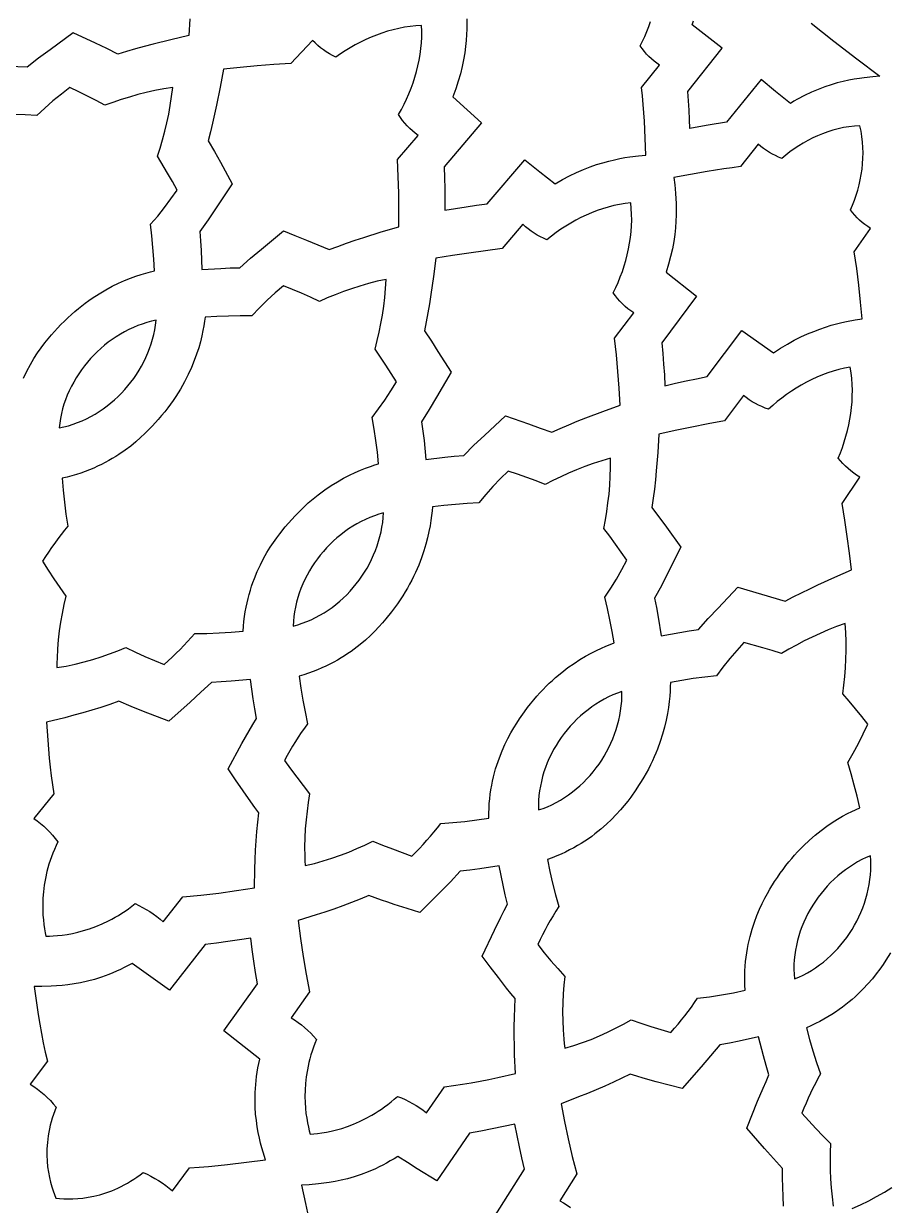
# Model space of a CAD drawing. Extents: x -550 to 550, y -550 to 550.
# Drawn here: x -288 to -216, y -381.2 to -283 of the extents above; entities that cross this region are included whole.
import ezdxf

# ---------------------------------------------------------------- set-up
doc = ezdxf.new("R2010")
doc.units = 0
doc.layers.add('LAYER_1', color=18, linetype='CONTINUOUS')
doc.layers.add('LAYER_10', color=4, linetype='CONTINUOUS')

msp = doc.modelspace()

# ---------------------------------------------------------------- linework, layer by layer
at = {"layer": 'LAYER_1'}
msp.add_lwpolyline([(0, 550, 0.414214), (-550, 0, 0.414214), (0, -550, 0.414214), (550, 0, 0.414214)], format="xyb", close=True, dxfattribs=at)
for points in [[(-274.182, -282.552), (-274.269, -283.947), (-275.752, -284.294), (-277.231, -284.659), (-277.967, -284.852), (-278.701, -285.055), (-279.431, -285.269), (-280.157, -285.496), (-281.077, -285.034), (-282.006, -284.59), (-283.868, -283.714), (-285.796, -285.124), (-286.752, -285.839), (-287.694, -286.572), (-288.481, -286.542), (-289.269, -286.53), (-290.846, -286.529), (-290.811, -284.94), (-290.804, -284.145), (-290.816, -283.351), (-290.067, -282.418)], [(-251.146, -282.571), (-251.142, -282.977), (-251.147, -283.41), (-251.166, -283.87), (-251.2, -284.356), (-251.252, -284.866), (-251.324, -285.399), (-251.419, -285.956), (-251.538, -286.534), (-251.685, -287.133), (-251.862, -287.752), (-252.071, -288.39), (-252.314, -289.046), (-249.927, -291.192), (-253.025, -294.873), (-253.001, -295.769), (-252.986, -296.666), (-252.98, -297.563), (-252.983, -298.46), (-252.102, -298.313), (-251.219, -298.176), (-250.334, -298.047), (-249.449, -297.927), (-246.325, -294.268), (-245.077, -295.277), (-244.448, -295.776), (-243.813, -296.266), (-243.205, -295.916), (-242.61, -295.603), (-242.027, -295.325), (-241.459, -295.08), (-240.907, -294.865), (-240.372, -294.678), (-239.856, -294.518), (-239.361, -294.382), (-238.886, -294.267), (-238.434, -294.172), (-238.007, -294.095), (-237.605, -294.032), (-236.882, -293.944), (-236.278, -293.891), (-236.328, -292.484), (-236.394, -291.078), (-236.437, -290.375), (-236.487, -289.674), (-236.548, -288.973), (-236.62, -288.273), (-235.135, -286.425), (-235.366, -286.258), (-235.59, -286.08), (-235.805, -285.891), (-236.012, -285.692), (-236.208, -285.484), (-236.395, -285.266), (-236.57, -285.04), (-236.732, -284.806), (-236.536, -284.417), (-236.353, -284.018), (-236.183, -283.611), (-236.027, -283.196), (-235.885, -282.774)], [(-222.542, -282.926), (-220.643, -284.411), (-218.733, -285.881), (-216.812, -287.336), (-217.408, -287.387), (-218.125, -287.462), (-218.524, -287.515), (-218.949, -287.582), (-219.397, -287.666), (-219.868, -287.769), (-220.36, -287.893), (-220.871, -288.042), (-221.4, -288.217), (-221.945, -288.422), (-222.505, -288.66), (-223.078, -288.932), (-223.664, -289.241), (-223.96, -289.411), (-224.259, -289.59), (-225.482, -288.598), (-226.697, -287.596), (-229.568, -291.162), (-231.093, -291.412), (-231.854, -291.547), (-232.613, -291.689), (-232.642, -290.915), (-232.679, -290.142), (-232.771, -288.596), (-229.933, -285.004), (-232.418, -283.067), (-232.31, -282.736)], [(-288.006, -312.421), (-287.725, -311.841), (-287.432, -311.299), (-287.132, -310.795), (-286.828, -310.328), (-286.526, -309.898), (-286.229, -309.505), (-285.942, -309.147), (-285.67, -308.825), (-285.184, -308.284), (-284.895, -307.979), (-284.605, -307.687), (-284.314, -307.407), (-284.023, -307.14), (-283.732, -306.885), (-283.441, -306.642), (-283.151, -306.41), (-282.862, -306.19), (-282.574, -305.98), (-282.288, -305.781), (-281.723, -305.414), (-281.168, -305.086), (-280.627, -304.795), (-280.103, -304.538), (-279.597, -304.313), (-279.114, -304.118), (-278.656, -303.95), (-278.224, -303.808), (-277.823, -303.688), (-277.455, -303.588), (-277.123, -303.507), (-277.171, -302.538), (-277.239, -301.571), (-277.326, -300.604), (-277.432, -299.64), (-276.847, -298.954), (-276.284, -298.25), (-275.744, -297.528), (-275.227, -296.789), (-275.626, -296.083), (-276.034, -295.383), (-276.86, -293.987), (-276.647, -293.299), (-276.445, -292.606), (-276.258, -291.906), (-276.086, -291.198), (-275.933, -290.48), (-275.799, -289.752), (-275.687, -289.011), (-275.599, -288.255), (-276.345, -288.373), (-277.077, -288.514), (-277.795, -288.676), (-278.501, -288.858), (-279.197, -289.058), (-279.885, -289.273), (-280.565, -289.502), (-281.24, -289.743), (-281.957, -289.358), (-282.679, -288.984), (-283.407, -288.619), (-284.139, -288.265), (-284.855, -288.815), (-285.553, -289.388), (-286.232, -289.983), (-286.892, -290.599), (-287.868, -290.546), (-288.845, -290.514)], [(-215.942, -360.199), (-216.325, -360.816), (-216.558, -361.168), (-216.821, -361.544), (-217.115, -361.939), (-217.443, -362.35), (-217.806, -362.772), (-218.205, -363.201), (-218.643, -363.634), (-218.877, -363.85), (-219.121, -364.066), (-219.376, -364.281), (-219.641, -364.494), (-219.917, -364.705), (-220.204, -364.913), (-220.503, -365.119), (-220.813, -365.32), (-221.135, -365.517), (-221.469, -365.71), (-221.815, -365.898), (-222.173, -366.079), (-222.544, -366.255), (-222.928, -366.424), (-222.666, -367.392), (-222.382, -368.353), (-222.077, -369.308), (-221.751, -370.256), (-221.969, -370.651), (-222.181, -371.051), (-222.386, -371.454), (-222.584, -371.86), (-222.774, -372.27), (-222.958, -372.683), (-223.135, -373.098), (-223.304, -373.517), (-222.727, -374.169), (-222.137, -374.811), (-221.534, -375.44), (-220.917, -376.054), (-220.944, -376.785), (-220.955, -377.517), (-220.948, -378.253), (-220.921, -378.992), (-220.87, -379.737), (-220.793, -380.488), (-220.689, -381.245)], [(-224.818, -381.244), (-224.864, -380.462), (-224.896, -379.68), (-224.912, -378.898), (-224.91, -378.115), (-225.666, -377.292), (-226.407, -376.455), (-227.874, -374.767), (-226.981, -372.541), (-226.52, -371.434), (-226.281, -370.885), (-226.035, -370.338), (-226.274, -369.557), (-226.493, -368.769), (-226.905, -367.186), (-228.509, -367.534), (-229.314, -367.694), (-230.122, -367.833), (-230.886, -368.759), (-231.67, -369.668), (-233.263, -371.464), (-234.344, -371.19), (-235.424, -370.907), (-236.498, -370.607), (-237.032, -370.448), (-237.564, -370.28), (-238.264, -370.628), (-238.971, -370.961), (-239.685, -371.28), (-240.404, -371.587), (-241.128, -371.885), (-241.855, -372.174), (-243.316, -372.735), (-243.033, -374.204), (-242.721, -375.667), (-242.382, -377.124), (-242.013, -378.574), (-243.409, -380.812), (-243.109, -380.988), (-242.816, -381.176), (-242.53, -381.374)], [(-248.944, -382.245), (-246.363, -378.184), (-246.58, -377.25), (-246.785, -376.313), (-246.978, -375.373), (-247.159, -374.431), (-248.098, -374.638), (-249.04, -374.832), (-249.984, -375.014), (-250.93, -375.185), (-253.65, -379.154), (-255.268, -378.142), (-256.075, -377.632), (-256.876, -377.114), (-257.194, -377.313), (-257.511, -377.5), (-257.824, -377.676), (-258.136, -377.841), (-258.444, -377.995), (-258.75, -378.14), (-259.351, -378.399), (-259.937, -378.622), (-260.507, -378.811), (-261.059, -378.97), (-261.59, -379.101), (-262.099, -379.208), (-262.585, -379.292), (-263.045, -379.357), (-263.478, -379.406), (-264.254, -379.468), (-264.899, -379.499), (-264.574, -381.047), (-264.404, -381.82)], [(-219.11, -381.448), (-218.419, -381.135), (-217.747, -380.803), (-217.09, -380.454), (-216.447, -380.089), (-215.817, -379.709)]]:
    msp.add_lwpolyline(points, dxfattribs=at)
for points in [[(-273.184, -303.403), (-271.608, -303.308), (-270.82, -303.271), (-270.031, -303.254), (-269.134, -302.465), (-268.222, -301.694), (-266.382, -300.17), (-265.435, -300.567), (-264.483, -300.954), (-263.533, -301.343), (-262.588, -301.747), (-261.876, -301.476), (-261.159, -301.217), (-260.438, -300.97), (-259.714, -300.732), (-258.258, -300.278), (-256.797, -299.841), (-256.795, -298.445), (-256.815, -297.05), (-256.856, -295.654), (-256.919, -294.26), (-255.204, -292.257), (-255.441, -292.076), (-255.671, -291.883), (-255.891, -291.679), (-256.101, -291.464), (-256.301, -291.239), (-256.487, -291.004), (-256.661, -290.76), (-256.82, -290.508), (-256.587, -290.09), (-256.365, -289.663), (-256.156, -289.227), (-255.961, -288.782), (-255.78, -288.331), (-255.613, -287.873), (-255.463, -287.409), (-255.328, -286.94), (-255.21, -286.468), (-255.11, -285.992), (-255.029, -285.514), (-254.966, -285.035), (-254.923, -284.554), (-254.901, -284.074), (-254.899, -283.596), (-254.919, -283.118), (-255.394, -283.146), (-255.868, -283.195), (-256.342, -283.265), (-256.813, -283.356), (-257.282, -283.467), (-257.747, -283.596), (-258.208, -283.743), (-258.664, -283.908), (-259.115, -284.089), (-259.559, -284.286), (-259.996, -284.498), (-260.425, -284.724), (-260.845, -284.963), (-261.255, -285.215), (-261.656, -285.479), (-262.045, -285.754), (-262.312, -285.62), (-262.574, -285.474), (-262.829, -285.315), (-263.076, -285.144), (-263.316, -284.962), (-263.546, -284.769), (-263.766, -284.566), (-263.976, -284.353), (-265.789, -286.268), (-267.187, -286.364), (-268.584, -286.478), (-269.979, -286.608), (-271.373, -286.753), (-271.657, -288.248), (-271.954, -289.739), (-272.113, -290.483), (-272.281, -291.225), (-272.46, -291.964), (-272.651, -292.699), (-272.137, -293.584), (-271.639, -294.479), (-270.659, -296.278), (-271.984, -298.27), (-272.658, -299.259), (-273.349, -300.234), (-273.288, -301.025), (-273.246, -301.817)], [(-234.68, -313.053), (-233.807, -312.852), (-232.933, -312.661), (-232.057, -312.478), (-231.179, -312.304), (-228.28, -308.465), (-225.666, -310.326), (-225.078, -309.941), (-224.501, -309.594), (-223.935, -309.282), (-223.382, -309.004), (-222.843, -308.756), (-222.32, -308.538), (-221.815, -308.346), (-221.328, -308.179), (-220.861, -308.036), (-220.416, -307.913), (-219.994, -307.809), (-219.597, -307.722), (-218.882, -307.589), (-218.282, -307.498), (-218.417, -306.099), (-218.569, -304.702), (-218.654, -304.004), (-218.747, -303.308), (-218.851, -302.613), (-218.965, -301.92), (-217.593, -299.986), (-217.833, -299.833), (-218.065, -299.666), (-218.289, -299.487), (-218.504, -299.296), (-218.709, -299.095), (-218.905, -298.885), (-219.092, -298.667), (-219.268, -298.443), (-219.096, -298.043), (-218.937, -297.635), (-218.791, -297.219), (-218.661, -296.796), (-218.545, -296.367), (-218.446, -295.932), (-218.363, -295.493), (-218.298, -295.05), (-218.25, -294.603), (-218.222, -294.154), (-218.213, -293.703), (-218.224, -293.251), (-218.255, -292.799), (-218.309, -292.347), (-218.384, -291.896), (-218.482, -291.447), (-218.941, -291.478), (-219.395, -291.531), (-219.843, -291.607), (-220.286, -291.703), (-220.723, -291.819), (-221.153, -291.954), (-221.576, -292.107), (-221.991, -292.277), (-222.398, -292.464), (-222.796, -292.666), (-223.185, -292.883), (-223.564, -293.114), (-223.933, -293.358), (-224.292, -293.614), (-224.639, -293.881), (-224.974, -294.158), (-225.239, -294.051), (-225.499, -293.932), (-225.754, -293.801), (-226.004, -293.659), (-226.247, -293.507), (-226.482, -293.344), (-226.71, -293.17), (-226.929, -292.987), (-228.4, -294.848), (-229.097, -294.936), (-229.793, -295.034), (-231.182, -295.254), (-232.567, -295.498), (-233.948, -295.757), (-233.867, -296.358), (-233.828, -296.705), (-233.793, -297.081), (-233.765, -297.487), (-233.746, -297.921), (-233.739, -298.382), (-233.745, -298.869), (-233.768, -299.383), (-233.809, -299.921), (-233.872, -300.484), (-233.958, -301.069), (-234.069, -301.677), (-234.21, -302.307), (-234.381, -302.958), (-234.585, -303.629), (-232.068, -305.621), (-234.94, -309.48), (-234.862, -310.372), (-234.792, -311.265), (-234.731, -312.159)], [(-254.548, -319.194), (-252.978, -319.002), (-252.192, -318.917), (-251.405, -318.851), (-250.556, -318.01), (-249.692, -317.185), (-247.945, -315.553), (-246.011, -316.233), (-245.044, -316.572), (-244.08, -316.921), (-243.385, -316.607), (-242.684, -316.305), (-241.978, -316.014), (-241.269, -315.732), (-239.841, -315.19), (-238.408, -314.665), (-238.491, -313.273), (-238.596, -311.883), (-238.722, -310.495), (-238.87, -309.109), (-237.278, -307.007), (-237.525, -306.841), (-237.764, -306.659), (-237.993, -306.465), (-238.212, -306.258), (-238.42, -306.041), (-238.618, -305.814), (-238.804, -305.578), (-238.978, -305.335), (-238.77, -304.905), (-238.574, -304.466), (-238.392, -304.018), (-238.224, -303.563), (-238.071, -303.102), (-237.933, -302.635), (-237.81, -302.164), (-237.704, -301.689), (-237.616, -301.21), (-237.545, -300.73), (-237.492, -300.249), (-237.459, -299.767), (-237.445, -299.285), (-237.452, -298.806), (-237.48, -298.328), (-237.529, -297.854), (-238.002, -297.91), (-238.473, -297.988), (-238.942, -298.087), (-239.407, -298.207), (-239.869, -298.346), (-240.326, -298.503), (-240.778, -298.679), (-241.224, -298.871), (-241.663, -299.079), (-242.095, -299.303), (-242.519, -299.541), (-242.933, -299.792), (-243.339, -300.057), (-243.734, -300.333), (-244.118, -300.621), (-244.491, -300.919), (-244.766, -300.802), (-245.036, -300.672), (-245.301, -300.53), (-245.559, -300.375), (-245.809, -300.208), (-246.051, -300.03), (-246.284, -299.841), (-246.507, -299.642), (-248.202, -301.662), (-249.587, -301.839), (-250.971, -302.029), (-252.353, -302.235), (-253.731, -302.46), (-253.927, -303.975), (-254.141, -305.487), (-254.258, -306.241), (-254.385, -306.994), (-254.521, -307.745), (-254.669, -308.494), (-254.1, -309.344), (-253.548, -310.205), (-252.459, -311.937), (-253.662, -314.004), (-254.275, -315.031), (-254.906, -316.046), (-254.797, -316.831), (-254.707, -317.618)], [(-285.217, -336.488), (-284.451, -336.357), (-283.702, -336.199), (-282.969, -336.018), (-282.25, -335.814), (-281.544, -335.59), (-280.849, -335.348), (-280.163, -335.09), (-279.484, -334.817), (-278.699, -335.193), (-277.907, -335.553), (-277.107, -335.896), (-276.3, -336.221), (-275.963, -335.92), (-275.631, -335.614), (-275.304, -335.301), (-274.983, -334.983), (-274.667, -334.66), (-274.357, -334.331), (-274.052, -333.997), (-273.754, -333.658), (-272.751, -333.645), (-271.748, -333.609), (-270.747, -333.551), (-269.747, -333.47), (-269.717, -333.052), (-269.677, -332.644), (-269.627, -332.245), (-269.567, -331.856), (-269.499, -331.477), (-269.422, -331.108), (-269.337, -330.748), (-269.244, -330.398), (-269.145, -330.057), (-269.04, -329.726), (-268.929, -329.404), (-268.813, -329.092), (-268.567, -328.497), (-268.308, -327.939), (-268.038, -327.418), (-267.763, -326.934), (-267.487, -326.488), (-267.215, -326.077), (-266.95, -325.703), (-266.697, -325.366), (-266.245, -324.797), (-265.974, -324.475), (-265.702, -324.166), (-265.428, -323.869), (-265.154, -323.585), (-264.878, -323.313), (-264.602, -323.052), (-264.326, -322.803), (-264.05, -322.566), (-263.776, -322.339), (-263.502, -322.123), (-262.959, -321.723), (-262.424, -321.362), (-261.902, -321.038), (-261.393, -320.75), (-260.902, -320.495), (-260.431, -320.271), (-259.983, -320.076), (-259.561, -319.907), (-259.167, -319.763), (-258.806, -319.642), (-258.479, -319.54), (-258.586, -318.578), (-258.713, -317.617), (-258.859, -316.66), (-259.024, -315.705), (-258.481, -314.986), (-257.962, -314.249), (-257.466, -313.496), (-256.994, -312.729), (-257.875, -311.362), (-258.773, -310.007), (-258.602, -309.308), (-258.443, -308.605), (-258.298, -307.896), (-258.17, -307.179), (-258.06, -306.455), (-257.971, -305.72), (-257.905, -304.975), (-257.863, -304.217), (-258.602, -304.38), (-259.324, -304.565), (-260.032, -304.771), (-260.727, -304.996), (-261.411, -305.238), (-262.085, -305.494), (-262.751, -305.764), (-263.41, -306.046), (-264.151, -305.706), (-264.896, -305.377), (-265.645, -305.059), (-266.399, -304.75), (-267.08, -305.343), (-267.743, -305.957), (-268.386, -306.592), (-269.008, -307.246), (-269.981, -307.25), (-270.953, -307.27), (-271.925, -307.304), (-272.896, -307.354), (-272.943, -307.692), (-273.004, -308.068), (-273.081, -308.479), (-273.178, -308.923), (-273.297, -309.396), (-273.44, -309.896), (-273.61, -310.422), (-273.81, -310.97), (-274.043, -311.538), (-274.31, -312.123), (-274.615, -312.723), (-274.783, -313.028), (-274.96, -313.336), (-275.149, -313.647), (-275.349, -313.959), (-275.56, -314.273), (-275.783, -314.589), (-276.017, -314.906), (-276.264, -315.225), (-276.524, -315.543), (-276.797, -315.862), (-277.285, -316.403), (-277.577, -316.709), (-277.903, -317.033), (-278.263, -317.371), (-278.659, -317.718), (-279.092, -318.071), (-279.562, -318.423), (-280.07, -318.773), (-280.339, -318.945), (-280.618, -319.114), (-280.908, -319.28), (-281.207, -319.443), (-281.517, -319.602), (-281.837, -319.755), (-282.168, -319.904), (-282.51, -320.047), (-282.862, -320.183), (-283.226, -320.313), (-283.601, -320.435), (-283.986, -320.55), (-284.384, -320.656), (-284.792, -320.752), (-284.71, -321.748), (-284.602, -322.742), (-284.468, -323.732), (-284.306, -324.718), (-284.591, -325.067), (-284.87, -325.422), (-285.142, -325.781), (-285.409, -326.145), (-285.67, -326.513), (-285.924, -326.886), (-286.171, -327.263), (-286.412, -327.644), (-285.947, -328.378), (-285.472, -329.105), (-284.987, -329.826), (-284.492, -330.54), (-284.651, -331.256), (-284.795, -331.978), (-284.922, -332.705), (-285.029, -333.441), (-285.114, -334.185), (-285.176, -334.941), (-285.211, -335.708), (-285.218, -336.096)], [(-285.03, -316.559), (-284.643, -316.478), (-284.259, -316.378), (-283.879, -316.26), (-283.502, -316.124), (-283.131, -315.971), (-282.765, -315.802), (-282.406, -315.618), (-282.053, -315.418), (-281.709, -315.205), (-281.374, -314.978), (-281.048, -314.739), (-280.732, -314.487), (-280.427, -314.225), (-280.134, -313.952), (-279.853, -313.67), (-279.586, -313.378), (-279.326, -313.079), (-279.076, -312.767), (-278.837, -312.445), (-278.61, -312.113), (-278.394, -311.771), (-278.191, -311.421), (-278.001, -311.063), (-277.825, -310.698), (-277.664, -310.326), (-277.517, -309.95), (-277.385, -309.568), (-277.269, -309.182), (-277.17, -308.794), (-277.088, -308.403), (-277.024, -308.01), (-276.978, -307.617), (-277.363, -307.702), (-277.746, -307.806), (-278.126, -307.927), (-278.501, -308.065), (-278.871, -308.219), (-279.236, -308.389), (-279.595, -308.574), (-279.947, -308.773), (-280.29, -308.985), (-280.626, -309.211), (-280.952, -309.448), (-281.269, -309.698), (-281.575, -309.958), (-281.869, -310.229), (-282.152, -310.509), (-282.421, -310.798), (-282.684, -311.095), (-282.937, -311.405), (-283.178, -311.726), (-283.408, -312.057), (-283.625, -312.398), (-283.83, -312.748), (-284.021, -313.107), (-284.198, -313.472), (-284.36, -313.844), (-284.507, -314.222), (-284.637, -314.604), (-284.751, -314.991), (-284.848, -315.38), (-284.928, -315.772), (-284.988, -316.165)], [(-235.003, -333.845), (-233.445, -333.557), (-232.665, -333.424), (-231.882, -333.309), (-231.085, -332.419), (-230.271, -331.543), (-228.625, -329.808), (-226.661, -330.382), (-224.7, -330.964), (-224.024, -330.608), (-223.341, -330.264), (-222.654, -329.931), (-221.962, -329.606), (-220.568, -328.977), (-219.167, -328.365), (-219.338, -326.981), (-219.53, -325.6), (-219.738, -324.222), (-219.958, -322.845), (-218.494, -320.651), (-218.748, -320.493), (-218.995, -320.322), (-219.233, -320.139), (-219.463, -319.945), (-219.684, -319.741), (-219.895, -319.526), (-220.095, -319.303), (-220.284, -319.071), (-220.102, -318.63), (-219.933, -318.18), (-219.779, -317.723), (-219.638, -317.26), (-219.513, -316.79), (-219.403, -316.317), (-219.31, -315.839), (-219.233, -315.359), (-219.173, -314.877), (-219.131, -314.394), (-219.108, -313.91), (-219.104, -313.428), (-219.12, -312.947), (-219.156, -312.469), (-219.213, -311.995), (-219.291, -311.525), (-219.76, -311.61), (-220.226, -311.717), (-220.688, -311.845), (-221.146, -311.993), (-221.599, -312.16), (-222.046, -312.345), (-222.487, -312.547), (-222.921, -312.766), (-223.347, -313.001), (-223.765, -313.25), (-224.175, -313.514), (-224.574, -313.79), (-224.963, -314.079), (-225.342, -314.379), (-225.708, -314.689), (-226.063, -315.009), (-226.345, -314.91), (-226.623, -314.798), (-226.897, -314.673), (-227.164, -314.534), (-227.425, -314.384), (-227.677, -314.221), (-227.92, -314.045), (-228.153, -313.858), (-229.724, -315.976), (-231.095, -316.221), (-232.462, -316.489), (-233.825, -316.777), (-235.183, -317.086), (-235.286, -318.61), (-235.407, -320.134), (-235.479, -320.894), (-235.561, -321.653), (-235.654, -322.411), (-235.761, -323.167), (-234.555, -324.823), (-233.356, -326.483), (-234.433, -328.618), (-234.983, -329.679), (-235.552, -330.73), (-235.396, -331.505), (-235.258, -332.284)], [(-264.582, -352.941), (-263.824, -352.763), (-263.085, -352.559), (-262.363, -352.333), (-261.657, -352.086), (-260.965, -351.819), (-260.285, -351.535), (-259.615, -351.236), (-258.953, -350.922), (-258.149, -351.25), (-257.34, -351.566), (-256.527, -351.869), (-255.709, -352.158), (-255.39, -351.838), (-255.077, -351.512), (-254.77, -351.18), (-254.468, -350.843), (-254.172, -350.501), (-253.882, -350.154), (-253.598, -349.803), (-253.32, -349.447), (-252.318, -349.371), (-251.318, -349.274), (-250.32, -349.154), (-249.326, -349.012), (-249.322, -348.593), (-249.307, -348.183), (-249.281, -347.783), (-249.245, -347.391), (-249.199, -347.009), (-249.145, -346.636), (-249.082, -346.272), (-249.011, -345.917), (-248.932, -345.572), (-248.847, -345.235), (-248.756, -344.908), (-248.659, -344.59), (-248.449, -343.981), (-248.224, -343.409), (-247.986, -342.873), (-247.741, -342.374), (-247.492, -341.912), (-247.245, -341.486), (-247.003, -341.098), (-246.771, -340.745), (-246.354, -340.151), (-246.103, -339.813), (-245.849, -339.488), (-245.593, -339.175), (-245.336, -338.875), (-245.077, -338.587), (-244.816, -338.31), (-244.556, -338.045), (-244.295, -337.791), (-244.034, -337.548), (-243.773, -337.316), (-243.255, -336.883), (-242.743, -336.49), (-242.24, -336.136), (-241.749, -335.817), (-241.274, -335.533), (-240.817, -335.28), (-240.381, -335.058), (-239.97, -334.865), (-239.585, -334.697), (-239.231, -334.554), (-238.911, -334.433), (-239.077, -333.48), (-239.262, -332.53), (-239.466, -331.585), (-239.689, -330.644), (-239.191, -329.893), (-238.716, -329.127), (-238.266, -328.346), (-237.842, -327.552), (-238.311, -326.885), (-238.787, -326.223), (-239.271, -325.567), (-239.763, -324.918), (-239.635, -324.211), (-239.519, -323.5), (-239.417, -322.785), (-239.333, -322.063), (-239.267, -321.334), (-239.223, -320.597), (-239.202, -319.849), (-239.206, -319.091), (-239.935, -319.299), (-240.646, -319.528), (-241.341, -319.777), (-242.022, -320.044), (-242.69, -320.327), (-243.349, -320.625), (-243.998, -320.935), (-244.64, -321.256), (-245.401, -320.963), (-246.166, -320.681), (-246.934, -320.41), (-247.706, -320.149), (-248.351, -320.781), (-248.976, -321.434), (-249.58, -322.106), (-250.162, -322.797), (-251.128, -322.851), (-252.093, -322.921), (-253.057, -323.008), (-254.018, -323.113), (-254.045, -323.455), (-254.083, -323.835), (-254.136, -324.251), (-254.207, -324.701), (-254.298, -325.182), (-254.412, -325.691), (-254.552, -326.228), (-254.72, -326.788), (-254.92, -327.37), (-255.153, -327.972), (-255.424, -328.591), (-255.573, -328.907), (-255.733, -329.225), (-255.904, -329.547), (-256.085, -329.872), (-256.278, -330.2), (-256.482, -330.529), (-256.699, -330.861), (-256.927, -331.194), (-257.168, -331.529), (-257.423, -331.865), (-257.876, -332.431), (-258.149, -332.753), (-258.454, -333.094), (-258.793, -333.451), (-259.167, -333.819), (-259.577, -334.194), (-260.024, -334.572), (-260.51, -334.949), (-260.767, -335.136), (-261.035, -335.321), (-261.313, -335.503), (-261.602, -335.683), (-261.901, -335.859), (-262.21, -336.031), (-262.531, -336.198), (-262.863, -336.36), (-263.205, -336.517), (-263.559, -336.668), (-263.925, -336.812), (-264.302, -336.949), (-264.691, -337.078), (-265.092, -337.199), (-264.951, -338.194), (-264.788, -339.185), (-264.602, -340.172), (-264.388, -341.154), (-264.652, -341.519), (-264.909, -341.89), (-265.159, -342.264), (-265.404, -342.643), (-265.642, -343.026), (-265.873, -343.414), (-266.097, -343.805), (-266.315, -344.199), (-265.805, -344.902), (-265.286, -345.598), (-264.758, -346.286), (-264.22, -346.967), (-264.335, -347.691), (-264.435, -348.419), (-264.517, -349.152), (-264.58, -349.892), (-264.619, -350.639), (-264.635, -351.396), (-264.623, -352.162), (-264.606, -352.55)], [(-265.585, -333.035), (-265.204, -332.93), (-264.826, -332.807), (-264.453, -332.666), (-264.086, -332.508), (-263.724, -332.332), (-263.368, -332.141), (-263.021, -331.935), (-262.681, -331.715), (-262.35, -331.481), (-262.028, -331.235), (-261.717, -330.976), (-261.416, -330.706), (-261.127, -330.426), (-260.851, -330.136), (-260.588, -329.836), (-260.338, -329.529), (-260.096, -329.215), (-259.866, -328.89), (-259.647, -328.554), (-259.44, -328.209), (-259.245, -327.856), (-259.064, -327.494), (-258.896, -327.125), (-258.742, -326.751), (-258.603, -326.371), (-258.479, -325.986), (-258.371, -325.597), (-258.279, -325.206), (-258.203, -324.812), (-258.145, -324.417), (-258.105, -324.022), (-258.083, -323.627), (-258.462, -323.736), (-258.839, -323.862), (-259.21, -324.006), (-259.577, -324.167), (-259.938, -324.343), (-260.292, -324.535), (-260.639, -324.741), (-260.979, -324.961), (-261.31, -325.194), (-261.631, -325.439), (-261.943, -325.696), (-262.244, -325.964), (-262.534, -326.242), (-262.812, -326.53), (-263.078, -326.827), (-263.33, -327.132), (-263.574, -327.445), (-263.807, -327.768), (-264.029, -328.103), (-264.238, -328.447), (-264.435, -328.8), (-264.618, -329.162), (-264.787, -329.531), (-264.942, -329.906), (-265.081, -330.287), (-265.205, -330.672), (-265.312, -331.061), (-265.403, -331.454), (-265.476, -331.848), (-265.531, -332.243), (-265.568, -332.639)], [(-243.002, -368.133), (-242.255, -367.908), (-241.528, -367.66), (-240.821, -367.39), (-240.13, -367.1), (-239.455, -366.791), (-238.792, -366.466), (-238.14, -366.126), (-237.498, -365.773), (-236.674, -366.049), (-235.847, -366.313), (-235.016, -366.566), (-234.182, -366.807), (-233.884, -366.47), (-233.592, -366.126), (-233.305, -365.778), (-233.025, -365.425), (-232.75, -365.067), (-232.482, -364.704), (-232.22, -364.337), (-231.965, -363.966), (-231.467, -363.909), (-230.971, -363.843), (-229.981, -363.69), (-228.995, -363.51), (-228.013, -363.308), (-228.035, -362.889), (-228.044, -362.479), (-228.043, -362.077), (-228.031, -361.683), (-228.008, -361.299), (-227.976, -360.923), (-227.935, -360.555), (-227.885, -360.196), (-227.827, -359.846), (-227.762, -359.505), (-227.69, -359.172), (-227.612, -358.848), (-227.439, -358.228), (-227.247, -357.642), (-227.041, -357.093), (-226.825, -356.58), (-226.604, -356.103), (-226.382, -355.663), (-226.163, -355.26), (-225.952, -354.894), (-225.57, -354.275), (-225.34, -353.923), (-225.107, -353.584), (-224.87, -353.257), (-224.631, -352.942), (-224.39, -352.639), (-224.147, -352.348), (-223.903, -352.068), (-223.658, -351.799), (-223.412, -351.542), (-223.166, -351.295), (-222.675, -350.833), (-222.188, -350.411), (-221.707, -350.027), (-221.237, -349.681), (-220.78, -349.369), (-220.339, -349.091), (-219.917, -348.843), (-219.519, -348.626), (-219.145, -348.436), (-218.489, -348.131), (-218.714, -347.188), (-218.957, -346.249), (-219.214, -345.314), (-219.483, -344.382), (-219.03, -343.601), (-218.601, -342.806), (-218.197, -341.998), (-217.819, -341.177), (-218.326, -340.539), (-218.841, -339.908), (-219.366, -339.285), (-219.898, -338.668), (-219.813, -337.956), (-219.74, -337.24), (-219.682, -336.521), (-219.642, -335.796), (-219.621, -335.066), (-219.621, -334.328), (-219.645, -333.582), (-219.696, -332.826), (-220.411, -333.078), (-221.108, -333.351), (-221.788, -333.642), (-222.452, -333.95), (-223.103, -334.274), (-223.743, -334.611), (-224.373, -334.96), (-224.996, -335.32), (-225.772, -335.077), (-226.552, -334.843), (-228.115, -334.388), (-228.72, -335.055), (-229.303, -335.743), (-229.865, -336.448), (-230.403, -337.17), (-231.365, -337.278), (-232.324, -337.406), (-233.281, -337.553), (-234.235, -337.719), (-234.24, -338.061), (-234.256, -338.443), (-234.284, -338.861), (-234.327, -339.314), (-234.389, -339.799), (-234.472, -340.314), (-234.579, -340.857), (-234.714, -341.426), (-234.878, -342.019), (-235.075, -342.633), (-235.307, -343.267), (-235.438, -343.59), (-235.578, -343.918), (-235.729, -344.249), (-235.89, -344.584), (-236.063, -344.922), (-236.247, -345.263), (-236.443, -345.607), (-236.651, -345.953), (-236.872, -346.301), (-237.105, -346.651), (-237.524, -347.244), (-237.777, -347.582), (-238.062, -347.941), (-238.379, -348.317), (-238.73, -348.707), (-239.117, -349.107), (-239.541, -349.511), (-240.004, -349.917), (-240.25, -350.119), (-240.507, -350.319), (-240.774, -350.518), (-241.051, -350.715), (-241.339, -350.909), (-241.638, -351.099), (-241.948, -351.286), (-242.27, -351.468), (-242.603, -351.645), (-242.947, -351.817), (-243.304, -351.983), (-243.672, -352.143), (-244.053, -352.296), (-244.446, -352.441), (-244.243, -353.424), (-244.019, -354.403), (-243.773, -355.376), (-243.505, -356.344), (-243.747, -356.726), (-243.982, -357.112), (-244.211, -357.502), (-244.433, -357.896), (-244.648, -358.293), (-244.856, -358.695), (-245.057, -359.099), (-245.252, -359.507), (-244.712, -360.188), (-244.155, -360.855), (-243.584, -361.511), (-243.003, -362.157), (-243.074, -362.885), (-243.13, -363.617), (-243.167, -364.352), (-243.185, -365.093), (-243.179, -365.841), (-243.148, -366.596), (-243.09, -367.36), (-243.05, -367.745)], [(-286.138, -358.808), (-285.849, -358.803), (-285.526, -358.788), (-285.171, -358.762), (-284.787, -358.72), (-284.376, -358.661), (-283.94, -358.581), (-283.481, -358.479), (-283.002, -358.352), (-282.505, -358.197), (-281.993, -358.011), (-281.467, -357.792), (-280.931, -357.538), (-280.659, -357.396), (-280.385, -357.245), (-280.11, -357.083), (-279.833, -356.911), (-279.555, -356.728), (-279.277, -356.534), (-278.998, -356.328), (-278.719, -356.11), (-278.404, -356.257), (-278.096, -356.417), (-277.794, -356.589), (-277.498, -356.773), (-277.209, -356.968), (-276.927, -357.172), (-276.653, -357.386), (-276.386, -357.609), (-274.75, -355.54), (-273.26, -355.397), (-271.773, -355.224), (-270.29, -355.022), (-268.81, -354.792), (-268.776, -353.229), (-268.749, -352.447), (-268.713, -351.666), (-268.667, -350.886), (-268.608, -350.106), (-268.533, -349.329), (-268.442, -348.553), (-268.78, -348.108), (-269.109, -347.658), (-269.75, -346.744), (-270.377, -345.819), (-270.999, -344.892), (-269.845, -342.787), (-269.255, -341.743), (-268.951, -341.225), (-268.642, -340.711), (-268.784, -339.904), (-268.905, -339.093), (-269.12, -337.467), (-270.75, -337.615), (-271.566, -337.675), (-272.382, -337.714), (-273.251, -338.541), (-274.137, -339.349), (-275.932, -340.941), (-278.018, -340.132), (-279.057, -339.717), (-280.088, -339.284), (-280.822, -339.55), (-281.563, -339.797), (-282.309, -340.029), (-283.06, -340.247), (-283.814, -340.454), (-284.57, -340.652), (-286.087, -341.031), (-285.987, -342.521), (-285.926, -343.266), (-285.856, -344.01), (-285.778, -344.753), (-285.69, -345.495), (-285.592, -346.235), (-285.484, -346.974), (-287.136, -349.029), (-286.855, -349.232), (-286.583, -349.448), (-286.318, -349.675), (-286.063, -349.913), (-285.818, -350.161), (-285.584, -350.418), (-285.36, -350.685), (-285.148, -350.959), (-285.298, -351.28), (-285.437, -351.599), (-285.565, -351.914), (-285.682, -352.226), (-285.789, -352.535), (-285.886, -352.84), (-285.973, -353.141), (-286.051, -353.438), (-286.18, -354.019), (-286.277, -354.581), (-286.345, -355.123), (-286.387, -355.643), (-286.405, -356.139), (-286.403, -356.609), (-286.384, -357.053), (-286.351, -357.468), (-286.307, -357.852), (-286.255, -358.205), (-286.198, -358.524)], [(-245.193, -348.321), (-244.818, -348.194), (-244.448, -348.048), (-244.084, -347.884), (-243.726, -347.703), (-243.375, -347.507), (-243.032, -347.295), (-242.697, -347.068), (-242.37, -346.827), (-242.054, -346.574), (-241.747, -346.308), (-241.452, -346.031), (-241.168, -345.744), (-240.896, -345.446), (-240.637, -345.14), (-240.392, -344.825), (-240.161, -344.503), (-239.939, -344.176), (-239.728, -343.837), (-239.53, -343.49), (-239.344, -343.133), (-239.171, -342.769), (-239.012, -342.397), (-238.866, -342.02), (-238.735, -341.637), (-238.619, -341.249), (-238.519, -340.858), (-238.434, -340.464), (-238.366, -340.068), (-238.315, -339.671), (-238.28, -339.274), (-238.264, -338.877), (-238.266, -338.481), (-238.639, -338.613), (-239.007, -338.763), (-239.37, -338.929), (-239.726, -339.111), (-240.076, -339.31), (-240.419, -339.522), (-240.753, -339.749), (-241.079, -339.989), (-241.395, -340.242), (-241.702, -340.506), (-241.998, -340.781), (-242.283, -341.067), (-242.556, -341.362), (-242.816, -341.667), (-243.064, -341.979), (-243.297, -342.299), (-243.523, -342.625), (-243.736, -342.962), (-243.937, -343.309), (-244.125, -343.665), (-244.3, -344.029), (-244.461, -344.4), (-244.608, -344.778), (-244.739, -345.162), (-244.856, -345.55), (-244.956, -345.942), (-245.04, -346.337), (-245.106, -346.733), (-245.156, -347.131), (-245.187, -347.529), (-245.199, -347.926)], [(-223.924, -362.363), (-223.558, -362.213), (-223.197, -362.045), (-222.844, -361.86), (-222.497, -361.657), (-222.158, -361.44), (-221.828, -361.207), (-221.507, -360.96), (-221.195, -360.701), (-220.894, -360.428), (-220.604, -360.145), (-220.325, -359.85), (-220.059, -359.546), (-219.805, -359.233), (-219.565, -358.911), (-219.339, -358.582), (-219.127, -358.247), (-218.925, -357.907), (-218.735, -357.557), (-218.558, -357.198), (-218.394, -356.831), (-218.243, -356.457), (-218.107, -356.077), (-217.984, -355.692), (-217.877, -355.302), (-217.784, -354.909), (-217.707, -354.513), (-217.647, -354.115), (-217.602, -353.715), (-217.575, -353.316), (-217.565, -352.918), (-217.573, -352.521), (-217.599, -352.127), (-217.963, -352.281), (-218.322, -352.453), (-218.674, -352.641), (-219.019, -352.845), (-219.357, -353.064), (-219.686, -353.297), (-220.007, -353.544), (-220.318, -353.803), (-220.619, -354.074), (-220.909, -354.357), (-221.189, -354.65), (-221.456, -354.952), (-221.711, -355.264), (-221.953, -355.583), (-222.181, -355.91), (-222.396, -356.244), (-222.601, -356.582), (-222.793, -356.931), (-222.973, -357.289), (-223.14, -357.655), (-223.292, -358.029), (-223.431, -358.409), (-223.554, -358.795), (-223.663, -359.185), (-223.755, -359.579), (-223.832, -359.976), (-223.892, -360.375), (-223.934, -360.775), (-223.96, -361.174), (-223.967, -361.573), (-223.955, -361.97)], [(-264.168, -375.277), (-263.879, -375.255), (-263.557, -375.22), (-263.204, -375.172), (-262.823, -375.106), (-262.415, -375.022), (-261.984, -374.916), (-261.532, -374.786), (-261.061, -374.63), (-260.574, -374.445), (-260.073, -374.228), (-259.561, -373.977), (-259.04, -373.691), (-258.777, -373.533), (-258.513, -373.365), (-258.247, -373.187), (-257.981, -372.998), (-257.714, -372.798), (-257.448, -372.587), (-257.181, -372.365), (-256.915, -372.13), (-256.593, -372.257), (-256.274, -372.398), (-255.962, -372.551), (-255.655, -372.717), (-255.356, -372.896), (-255.064, -373.086), (-254.781, -373.288), (-254.507, -373.501), (-252.998, -371.339), (-252.257, -371.235), (-251.518, -371.119), (-250.78, -370.994), (-250.044, -370.858), (-249.31, -370.714), (-248.577, -370.562), (-247.116, -370.239), (-247.176, -368.679), (-247.197, -367.898), (-247.209, -367.117), (-247.21, -366.337), (-247.198, -365.556), (-247.171, -364.777), (-247.127, -363.998), (-247.491, -363.573), (-247.845, -363.141), (-248.532, -362.259), (-249.206, -361.365), (-249.882, -360.473), (-248.857, -358.304), (-248.33, -357.227), (-248.059, -356.692), (-247.78, -356.161), (-247.971, -355.365), (-248.142, -354.565), (-248.456, -352.957), (-250.076, -353.205), (-250.888, -353.315), (-251.702, -353.405), (-252.52, -354.282), (-253.357, -355.142), (-255.053, -356.839), (-256.119, -356.503), (-257.185, -356.166), (-257.716, -355.992), (-258.245, -355.811), (-258.771, -355.623), (-259.293, -355.423), (-260.011, -355.728), (-260.737, -356.017), (-261.467, -356.291), (-262.203, -356.554), (-262.943, -356.807), (-263.685, -357.051), (-265.175, -357.522), (-264.982, -359.007), (-264.761, -360.489), (-264.511, -361.967), (-264.232, -363.439), (-265.758, -365.589), (-265.467, -365.777), (-265.182, -365.977), (-264.905, -366.187), (-264.635, -366.409), (-264.375, -366.64), (-264.125, -366.882), (-263.884, -367.133), (-263.656, -367.394), (-263.786, -367.723), (-263.906, -368.048), (-264.014, -368.37), (-264.112, -368.689), (-264.2, -369.003), (-264.278, -369.312), (-264.347, -369.618), (-264.407, -369.919), (-264.501, -370.506), (-264.564, -371.072), (-264.598, -371.616), (-264.608, -372.137), (-264.597, -372.632), (-264.566, -373.101), (-264.52, -373.543), (-264.462, -373.954), (-264.394, -374.335), (-264.321, -374.683), (-264.244, -374.998)], [(-285.305, -380.585), (-284.998, -380.618), (-284.661, -380.641), (-284.297, -380.652), (-283.908, -380.648), (-283.496, -380.626), (-283.064, -380.584), (-282.612, -380.518), (-282.144, -380.427), (-281.662, -380.308), (-281.167, -380.157), (-280.915, -380.069), (-280.661, -379.972), (-280.405, -379.866), (-280.147, -379.751), (-279.887, -379.626), (-279.627, -379.491), (-279.365, -379.345), (-279.102, -379.189), (-278.839, -379.021), (-278.575, -378.842), (-278.312, -378.651), (-278.049, -378.448), (-277.723, -378.601), (-277.403, -378.766), (-277.09, -378.943), (-276.782, -379.131), (-276.479, -379.328), (-276.183, -379.535), (-275.893, -379.749), (-275.609, -379.969), (-274.191, -378.067), (-273.401, -378.021), (-272.612, -377.96), (-271.824, -377.887), (-271.037, -377.804), (-269.465, -377.61), (-267.897, -377.392), (-268.086, -376.774), (-268.189, -376.415), (-268.292, -376.023), (-268.393, -375.599), (-268.488, -375.143), (-268.574, -374.658), (-268.647, -374.142), (-268.703, -373.598), (-268.74, -373.025), (-268.754, -372.425), (-268.742, -371.797), (-268.724, -371.474), (-268.699, -371.144), (-268.666, -370.808), (-268.624, -370.466), (-268.573, -370.118), (-268.512, -369.763), (-268.441, -369.403), (-268.36, -369.036), (-271.362, -366.68), (-268.544, -362.78), (-268.703, -361.833), (-268.85, -360.883), (-268.986, -359.932), (-269.108, -358.979), (-270.057, -359.128), (-271.007, -359.264), (-271.959, -359.387), (-272.912, -359.5), (-275.865, -363.299), (-278.966, -361.072), (-279.295, -361.253), (-279.622, -361.423), (-279.945, -361.581), (-280.266, -361.728), (-280.583, -361.865), (-280.897, -361.991), (-281.512, -362.216), (-282.111, -362.405), (-282.692, -362.561), (-283.253, -362.687), (-283.792, -362.786), (-284.307, -362.862), (-284.798, -362.917), (-285.262, -362.954), (-285.698, -362.977), (-286.478, -362.991), (-287.125, -362.982), (-286.897, -364.549), (-286.776, -365.332), (-286.646, -366.113), (-286.506, -366.892), (-286.354, -367.668), (-286.188, -368.442), (-286.006, -369.211), (-287.434, -371.105), (-287.137, -371.309), (-286.848, -371.523), (-286.566, -371.748), (-286.291, -371.983), (-286.026, -372.228), (-285.769, -372.482), (-285.522, -372.744), (-285.285, -373.015), (-285.406, -373.324), (-285.516, -373.631), (-285.614, -373.935), (-285.701, -374.234), (-285.778, -374.531), (-285.844, -374.823), (-285.901, -375.111), (-285.948, -375.396), (-285.987, -375.676), (-286.017, -375.951), (-286.052, -376.489), (-286.058, -377.007), (-286.038, -377.504), (-285.995, -377.979), (-285.931, -378.431), (-285.851, -378.859), (-285.757, -379.26), (-285.652, -379.635), (-285.54, -379.982), (-285.423, -380.299)]]:
    msp.add_lwpolyline(points, close=True, dxfattribs=at)
at = {"layer": 'LAYER_10'}
for points in [[(-485, 0, 0.414214), (0, -485, 0.414214), (485, 0, 0.414214), (0, 485, 0.414214)], [(355, 0, 0.414214), (0, 355, 0.414214), (-355, 0, 0.414214), (0, -355, 0.414214)], [(-285, 0, 0.414214), (0, -285, 0.414214), (285, 0, 0.414214), (0, 285, 0.414214)]]:
    msp.add_lwpolyline(points, format="xyb", close=True, dxfattribs=at)

doc.saveas('drawing.dxf')
